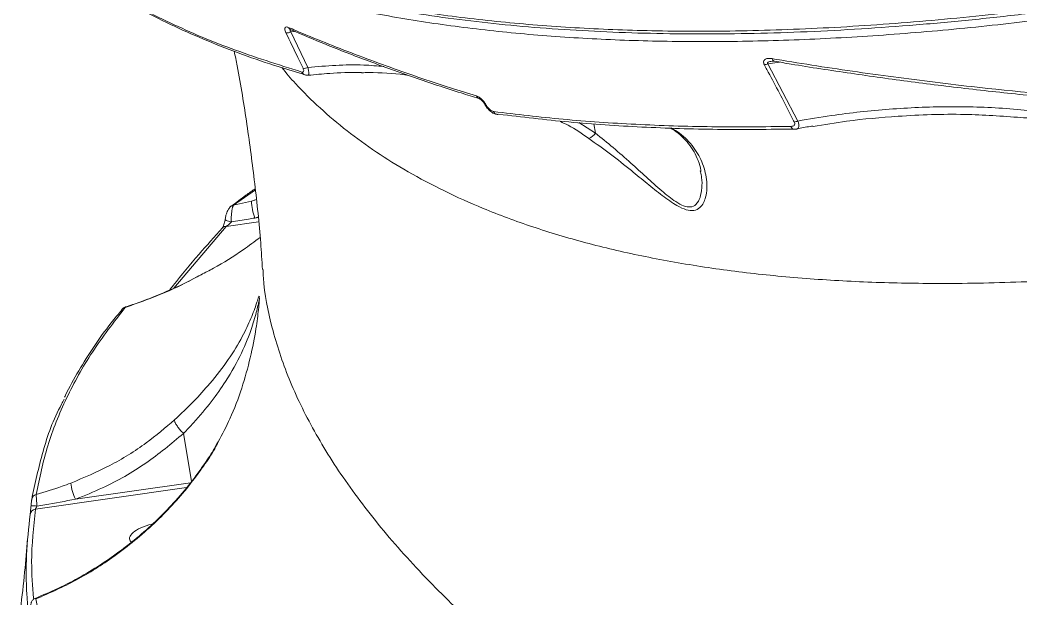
# Model space of a CAD drawing. Header units: millimetres. Extents: x -8607 to 7621, y -5747 to 4382.
# Drawn here: x 5259.9 to 5417.9, y -97.7 to -6.4 of the extents above; entities that cross this region are included whole.
import ezdxf

# ---------------------------------------------------------------- set-up
doc = ezdxf.new("R2010")
doc.units = ezdxf.units.MM
doc.layers.add('DIKOM_ОБЪЕКТ', color=7, linetype='Continuous')

msp = doc.modelspace()

# ---------------------------------------------------------------- linework, layer by layer
at = {"layer": 'DIKOM_ОБЪЕКТ', "color": 7, "linetype": 'Continuous', "lineweight": 15}
for p, q in [((5303.217, -8.178), (5302.597, -8.266)), ((5302.597, -8.266), (5305.297, -13.88)), ((5379.756, -13.02), (5377.933, -13.281)), ((5377.933, -13.281), (5382.663, -22.324)), ((5348.062, -22.58), (5350.686, -24.227)), ((5350.686, -24.227), (5350.435, -22.744)), ((5367.268, -30.351), (5367.236, -30.202)), ((5297.013, -33.167), (5293.57, -35.615)), ((5293.57, -35.615), (5296.386, -34.948)), ((5297.444, -37.467), (5296.918, -37.633)), ((5296.918, -37.633), (5297.453, -37.556)), ((5292.382, -38.943), (5284.16, -48.673)), ((5297.518, -38.21), (5292.382, -38.943)), ((5275.96, -52.028), (5275.948, -52.042)), ((5286.949, -79.174), (5285.67, -71.62)), ((5286.145, -80.167), (5262.306, -83.57)), ((5268.626, -82.004), (5286.752, -79.417))]:
    msp.add_line(p, q, dxfattribs=at)
at = {"layer": 'DIKOM_ОБЪЕКТ', "color": 7, "linetype": 'Continuous', "lineweight": 15, "flags": 128}
for points in [[(5378.972, -12.902), (5378.973, -12.902), (5378.989, -12.904)], [(5382.14, -23.627), (5382.207, -23.621), (5382.283, -23.603)], [(5293.22, -38.223), (5292.983, -38.188), (5292.76, -38.139), (5292.566, -38.078), (5292.41, -38.01), (5292.303, -37.939), (5292.251, -37.868), (5292.246, -37.83)]]:
    msp.add_lwpolyline(points, dxfattribs=at)
at = {"layer": 'DIKOM_ОБЪЕКТ', "color": 7, "linetype": 'Continuous', "lineweight": 15}
for centre, radius, start, end in [((5302.868, -7.319), 0.674, 200.54274, 247.43339), ((5301.977, -7.006), 1.405, 264.40728, 296.19818), ((5379.115, -12.367), 0.553, 192.09072, 255.05723), ((5304.695, -12.597), 1.417, 263.52678, 295.15762), ((5377.13, -11.617), 1.847, 277.28495, 295.75203), ((5305.064, -14.3), 0.77, 202.73538, 253.85799), ((5332.517, -18.191), 0.629, 196.92489, 251.03831), ((5333.414, -19.61), 0.2, 215.2221, 279.76365), ((5335.297, -20.55), 0.737, 201.94746, 260.63004), ((5335.254, -20.647), 0.635, 263.06847, 287.71885), ((5382.172, -22.965), 0.663, 198.8357, 267.23698), ((5381.899, -20.63), 1.859, 275.86074, 294.25527), ((5348.581, -22.781), 2.553, 295.29593, 325.5198), ((5293.661, -36.405), 0.795, 96.57781, 125.62034), ((5306.04, -34.431), 9.668, 183.06392, 199.33892), ((5292.34, -39.69), 0.748, 86.75187, 135.51643), ((5276.607, -52.596), 0.861, 98.85994, 138.73853), ((5275.733, -78.509), 7.92, 186.88768, 206.18908), ((5262.625, -82.159), 0.929, 102.32949, 174.76194), ((5262.383, -84.491), 0.925, 94.74082, 173.75231), ((5261.474, -92.744), 9.71, 83.74743, 89.25454)]:
    msp.add_arc(centre, radius, start, end, dxfattribs=at)
msp.add_ellipse((5281.754, -87.513), major_axis=(4.6, 0.794), ratio=0.3793946, start_param=1.7430603, end_param=3.4094025, dxfattribs=at)
for points, knots in [([(5253.501, 23.042), (5254.67, 22.018), (5257.77, 19.301), (5263.538, 15.315), (5270.728, 11.051), (5278.495, 7.25), (5286.756, 3.886), (5295.493, 0.952), (5304.801, -1.59), (5314.73, -3.744), (5325.267, -5.492), (5336.42, -6.822), (5348.111, -7.717), (5360.814, -8.189), (5374.554, -8.169), (5389.374, -7.588), (5404.761, -6.443), (5420.695, -4.728), (5436.988, -2.466), (5453.569, 0.331), (5468.602, 3.259), (5478.229, 5.4), (5482.15, 6.271)], [0, 0, 0, 0, 0.0299462, 0.0794459, 0.1292186, 0.1790832, 0.2271097, 0.2752187, 0.3235783, 0.372022, 0.4214318, 0.4709315, 0.5207042, 0.5705688, 0.6265238, 0.6824789, 0.7385646, 0.7950486, 0.851667, 0.9067943, 0.9620465, 1, 1, 1, 1]), ([(5253.616, 22.74), (5254.378, 22.077), (5256.385, 20.326), (5259.942, 17.669), (5264.257, 14.747), (5268.859, 11.988), (5273.735, 9.382), (5278.885, 6.936), (5284.288, 4.657), (5289.925, 2.555), (5295.779, 0.637), (5301.849, -1.098), (5308.137, -2.652), (5314.644, -4.025), (5321.372, -5.218), (5328.322, -6.231), (5335.496, -7.066), (5342.896, -7.721), (5350.525, -8.198), (5358.382, -8.494), (5366.443, -8.611), (5374.676, -8.547), (5383.054, -8.301), (5391.568, -7.875), (5400.222, -7.268), (5409.019, -6.482), (5417.962, -5.516), (5427.054, -4.37), (5436.296, -3.045), (5445.691, -1.538), (5455.242, 0.148), (5464.954, 2.021), (5474.103, 3.911), (5480.059, 5.255), (5482.686, 5.848)], [0, 0, 0, 0, 0.0192715, 0.0508276, 0.0824679, 0.1142272, 0.1461391, 0.1782369, 0.2104148, 0.2424578, 0.2743536, 0.3061367, 0.3378414, 0.3695026, 0.4011549, 0.432829, 0.4645527, 0.4963616, 0.528291, 0.5603767, 0.592586, 0.6247109, 0.6566555, 0.6884683, 0.7201856, 0.7518435, 0.783478, 0.8151252, 0.8468093, 0.8785665, 0.9104327, 0.9424442, 0.9746145, 1, 1, 1, 1]), ([(5482.041, 4.425), (5478.124, 3.56), (5469.251, 1.599), (5455.659, -1.054), (5441.268, -3.538), (5427.135, -5.617), (5413.198, -7.301), (5399.509, -8.573), (5386.084, -9.419), (5373.032, -9.827), (5360.545, -9.792), (5348.645, -9.331), (5337.32, -8.461), (5326.439, -7.173), (5315.962, -5.457), (5305.931, -3.305), (5296.368, -0.706), (5287.354, 2.325), (5279.023, 5.745), (5271.369, 9.52), (5264.404, 13.652), (5258.568, 17.685), (5255.333, 20.503), (5253.991, 21.672)], [0, 0, 0, 0, 0.0379653, 0.086007, 0.1341311, 0.1825059, 0.2309649, 0.2803902, 0.3299055, 0.3796939, 0.4295741, 0.4776157, 0.5257399, 0.5741146, 0.6225736, 0.671999, 0.7215142, 0.7713026, 0.8211829, 0.8692239, 0.9173475, 0.9657217, 1, 1, 1, 1]), ([(5265.496, 3.864), (5268.18, 1.988), (5273.554, -1.77), (5282.861, -6.655), (5293.008, -11.03), (5300.568, -13.407), (5304.354, -14.598)], [0, 0, 0, 0, 0.2482766, 0.4972325, 0.7482654, 1, 1, 1, 1]), ([(5265.776, 3.546), (5266.968, 2.676), (5269.549, 0.789), (5273.837, -1.912), (5278.567, -4.595), (5283.55, -7.098), (5288.778, -9.43), (5294.265, -11.587), (5299.611, -13.465), (5303.239, -14.54), (5304.859, -15.02)], [0, 0, 0, 0, 0.1119804, 0.2426295, 0.3732205, 0.5034783, 0.6334519, 0.7637379, 0.8944814, 1, 1, 1, 1]), ([(5301.84, -8.404), (5301.789, -8.289), (5301.687, -8.059), (5301.643, -7.778), (5301.687, -7.58), (5301.822, -7.475), (5302.015, -7.472), (5302.173, -7.531), (5302.237, -7.555)], [0, 0, 0, 0, 0.1643489, 0.329157, 0.4897515, 0.661608, 0.8613781, 1, 1, 1, 1]), ([(5302.237, -7.555), (5302.617, -7.718), (5304.517, -8.53), (5309.552, -10.603), (5317.6, -13.66), (5325.671, -16.42), (5330.539, -17.943), (5331.915, -18.374)], [0, 0, 0, 0, 0.04137265, 0.20687034, 0.53814995, 0.8694302, 1, 1, 1, 1]), ([(5304.535, -14.005), (5304.27, -13.444), (5303.388, -11.571), (5302.477, -9.708), (5301.84, -8.404)], [0, 0, 0, 0, 0.2996328, 1, 1, 1, 1]), ([(5302.589, -7.987), (5302.581, -7.99), (5302.55, -7.999), (5302.518, -8.028), (5302.49, -8.068), (5302.484, -8.111), (5302.501, -8.163), (5302.54, -8.216), (5302.577, -8.249), (5302.597, -8.266)], [0, 0, 0, 0, 0.0677143, 0.266831, 0.3935787, 0.5416657, 0.6813358, 0.8323148, 1, 1, 1, 1]), ([(5302.617, -7.926), (5304.421, -8.694), (5308.429, -10.4), (5314.933, -12.91), (5322.083, -15.468), (5327.889, -17.421), (5331.386, -18.482), (5332.341, -18.771)], [0, 0, 0, 0, 0.1956021, 0.4343323, 0.6726495, 0.9106982, 1, 1, 1, 1]), ([(5293.681, -11.317), (5293.836, -12.084), (5294.61, -15.9), (5295.714, -22.858), (5296.957, -32.175), (5297.76, -39.806), (5298.051, -44.363), (5298.14, -45.761)], [0, 0, 0, 0, 0.0685687, 0.3412408, 0.6120797, 0.8809673, 1, 1, 1, 1]), ([(5377.364, -13.449), (5377.323, -13.359), (5377.24, -13.18), (5377.231, -12.936), (5377.317, -12.712), (5377.566, -12.511), (5378.005, -12.417), (5378.388, -12.462), (5378.574, -12.483)], [0, 0, 0, 0, 0.10986348, 0.22004243, 0.32572842, 0.49252307, 0.75371992, 1, 1, 1, 1]), ([(5378.574, -12.483), (5379.096, -12.57), (5381.707, -13.006), (5388.563, -14.095), (5399.33, -15.62), (5414.937, -17.52), (5426.565, -18.54), (5433.615, -19.158)], [0, 0, 0, 0, 0.0299896, 0.1499527, 0.3900715, 0.6301904, 1, 1, 1, 1]), ([(5466.088, -42.994), (5461.041, -43.714), (5450.935, -45.156), (5436.328, -46.639), (5422.151, -47.617), (5409.268, -48.008), (5397.605, -47.924), (5387.071, -47.457), (5376.937, -46.597), (5367.202, -45.335), (5357.908, -43.668), (5349.064, -41.586), (5340.715, -39.091), (5333.308, -36.338), (5326.777, -33.405), (5321.164, -30.429), (5316.058, -27.255), (5311.426, -23.907), (5307.178, -20.302), (5303.753, -16.964), (5301.887, -14.748), (5301.173, -13.899)], [0, 0, 0, 0, 0.0649432, 0.1300661, 0.1953502, 0.2608173, 0.3151411, 0.3695592, 0.4243524, 0.4792431, 0.5346345, 0.5901277, 0.6460095, 0.701997, 0.7489776, 0.7960217, 0.8400387, 0.8840557, 0.9282858, 0.9725158, 1, 1, 1, 1]), ([(5304.354, -14.598), (5304.363, -14.6), (5304.429, -14.619), (5304.531, -14.621), (5304.623, -14.554), (5304.657, -14.424), (5304.632, -14.236), (5304.567, -14.082), (5304.535, -14.005)], [0, 0, 0, 0, 0.0354343, 0.257347, 0.4482178, 0.6281242, 0.8143664, 1, 1, 1, 1]), ([(5305.297, -13.88), (5308.244, -13.625), (5312.252, -13.278), (5316.248, -13.634), (5317.306, -13.729)], [0, 0, 0, 0, 0.735183, 1, 1, 1, 1]), ([(5305.297, -13.88), (5305.345, -14.062), (5305.442, -14.427), (5305.481, -14.824), (5305.45, -15.056), (5305.375, -15.065), (5305.343, -15.068)], [0, 0, 0, 0, 0.2695067, 0.5391593, 0.8068961, 1, 1, 1, 1]), ([(5382.089, -22.479), (5381.808, -21.924), (5380.401, -19.152), (5378.821, -16.144), (5377.5, -13.701), (5377.364, -13.449)], [0, 0, 0, 0, 0.1831691, 0.9158786, 1, 1, 1, 1]), ([(5378.599, -12.886), (5378.471, -12.904), (5378.249, -12.935), (5378.005, -13.014), (5377.887, -13.092), (5377.856, -13.146), (5377.854, -13.177), (5377.862, -13.207), (5377.883, -13.242), (5377.914, -13.266), (5377.933, -13.281)], [0, 0, 0, 0, 0.3778044, 0.6519241, 0.783837, 0.8295171, 0.8756366, 0.8885874, 0.933832, 1, 1, 1, 1]), ([(5378.583, -12.883), (5378.615, -12.88), (5378.701, -12.873), (5378.849, -12.87), (5378.966, -12.902), (5378.972, -12.903)], [0, 0, 0, 0, 0.3557267, 0.9677498, 1, 1, 1, 1]), ([(5378.99, -12.889), (5379.854, -13.039), (5383.79, -13.723), (5390.971, -14.812), (5400.52, -16.147), (5410.216, -17.341), (5420.055, -18.394), (5427.976, -19.151), (5432.668, -19.511), (5433.98, -19.612)], [0, 0, 0, 0, 0.0500133, 0.2278758, 0.4048096, 0.5810095, 0.7566675, 0.9319756, 1, 1, 1, 1]), ([(5304.848, -15.017), (5304.942, -15.053), (5305.098, -15.111), (5305.274, -15.081), (5305.343, -15.069)], [0, 0, 0, 0, 0.6054489, 1, 1, 1, 1]), ([(5305.346, -15.104), (5306.478, -14.995), (5309.182, -14.735), (5312.001, -14.622), (5313.677, -14.683), (5313.772, -14.687)], [0, 0, 0, 0, 0.4043842, 0.966013, 1, 1, 1, 1]), ([(5321.196, -15.124), (5320.998, -15.096), (5318.919, -14.803), (5316.432, -14.66), (5314.156, -14.695), (5313.781, -14.701)], [0, 0, 0, 0, 0.0808771, 0.8482737, 1, 1, 1, 1]), ([(5331.915, -18.374), (5332.055, -18.432), (5332.334, -18.548), (5332.782, -18.91), (5333.179, -19.345), (5333.364, -19.662), (5333.448, -19.807)], [0, 0, 0, 0, 0.2591499, 0.5177317, 0.7812284, 1, 1, 1, 1]), ([(5332.312, -18.786), (5332.312, -18.786), (5332.309, -18.785), (5332.375, -18.808), (5332.499, -18.879), (5332.694, -19.022), (5332.919, -19.241), (5333.11, -19.484), (5333.219, -19.656), (5333.248, -19.72), (5333.249, -19.721)], [0, 0, 0, 0, 0.0011638, 0.129407, 0.2615168, 0.4440206, 0.6479002, 0.8419043, 0.9966766, 1, 1, 1, 1]), ([(5333.259, -19.722), (5333.371, -19.914), (5333.61, -20.329), (5334.187, -20.866), (5334.714, -21.214), (5335.086, -21.244), (5335.179, -21.252)], [0, 0, 0, 0, 0.2518516, 0.5423011, 0.8853599, 1, 1, 1, 1]), ([(5333.448, -19.807), (5333.47, -19.847), (5333.556, -20.005), (5333.76, -20.277), (5334.053, -20.556), (5334.354, -20.759), (5334.527, -20.803), (5334.613, -20.826)], [0, 0, 0, 0, 0.0798484, 0.318135, 0.5555822, 0.7774002, 1, 1, 1, 1]), ([(5382.663, -22.324), (5384.424, -22.026), (5389.203, -21.217), (5397.096, -20.366), (5406.315, -19.957), (5415.539, -20.231), (5423.367, -21.093), (5430.1, -22.328), (5435.768, -23.752), (5441.575, -25.759), (5446.041, -27.816), (5448.481, -29.275), (5449.193, -29.701)], [0, 0, 0, 0, 0.0783339, 0.2125921, 0.3472662, 0.4817928, 0.6158493, 0.6916662, 0.7820716, 0.8726186, 0.9628125, 1, 1, 1, 1]), ([(5334.613, -20.826), (5338.241, -21.261), (5345.502, -22.132), (5357.034, -22.904), (5368.994, -23.315), (5377.358, -23.224), (5381.544, -23.179)], [0, 0, 0, 0, 0.2489043, 0.4982428, 0.7488998, 1, 1, 1, 1]), ([(5382.314, -23.592), (5378.17, -23.638), (5369.875, -23.73), (5357.961, -23.329), (5346.406, -22.563), (5339.102, -21.69), (5335.447, -21.252)], [0, 0, 0, 0, 0.2489044, 0.4982428, 0.7488997, 1, 1, 1, 1]), ([(5417.879, -21.779), (5414.914, -21.562), (5408.452, -21.089), (5399.248, -21.456), (5391.266, -22.153), (5386.826, -22.881), (5385.064, -23.169)], [0, 0, 0, 0, 0.2702508, 0.5891512, 0.8369209, 1, 1, 1, 1]), ([(5448.528, -30.454), (5447.39, -29.806), (5443.953, -27.849), (5437.701, -25.408), (5429.116, -23.204), (5422.453, -22.008), (5418.419, -21.806), (5417.879, -21.779)], [0, 0, 0, 0, 0.1238738, 0.3743349, 0.6251922, 0.9498396, 1, 1, 1, 1]), ([(5349.672, -25.09), (5348.601, -24.346), (5347.166, -23.349), (5345.568, -22.598), (5345.162, -22.407)], [0, 0, 0, 0, 0.7459528, 1, 1, 1, 1]), ([(5362.62, -23.412), (5362.951, -23.598), (5364.372, -24.396), (5366.076, -26.172), (5367.635, -28.737), (5368.368, -31.561), (5368.307, -33.821), (5367.785, -35.27), (5367.225, -36.058), (5366.354, -36.529), (5365.075, -36.417), (5363.353, -35.615), (5361.231, -34.101), (5358.828, -32.162), (5356.113, -29.937), (5353.066, -27.51), (5350.809, -25.9), (5349.672, -25.09)], [0, 0, 0, 0, 0.0323058, 0.1386941, 0.2479973, 0.3602186, 0.4747142, 0.5155477, 0.5568946, 0.6022946, 0.6396631, 0.6770823, 0.7324187, 0.7889063, 0.8466406, 0.9227823, 1, 1, 1, 1]), ([(5362.527, -23.409), (5362.728, -23.53), (5363.436, -23.955), (5364.417, -24.792), (5365.481, -25.926), (5366.335, -27.196), (5366.956, -28.603), (5367.286, -29.649), (5367.332, -30.243), (5367.337, -30.311)], [0, 0, 0, 0, 0.0635, 0.2235041, 0.3926818, 0.5735373, 0.7673446, 0.9735832, 1, 1, 1, 1]), ([(5381.544, -23.179), (5381.664, -23.167), (5381.876, -23.147), (5382.08, -23.011), (5382.164, -22.843), (5382.167, -22.664), (5382.115, -22.54), (5382.089, -22.479)], [0, 0, 0, 0, 0.3196286, 0.5618766, 0.7279416, 0.8640377, 1, 1, 1, 1]), ([(5382.14, -23.602), (5382.235, -23.615), (5382.352, -23.63), (5382.464, -23.592), (5382.484, -23.585)], [0, 0, 0, 0, 0.8205075, 1, 1, 1, 1]), ([(5382.488, -23.58), (5383.193, -23.431), (5384.035, -23.253), (5384.888, -23.134), (5385.026, -23.114)], [0, 0, 0, 0, 0.8380951, 1, 1, 1, 1]), ([(5382.663, -22.324), (5382.713, -22.488), (5382.813, -22.817), (5382.822, -23.211), (5382.72, -23.479), (5382.592, -23.59), (5382.495, -23.59), (5382.49, -23.59)], [0, 0, 0, 0, 0.2371699, 0.4742044, 0.7161293, 0.9864221, 1, 1, 1, 1]), ([(5350.686, -24.227), (5351.626, -24.982), (5353.515, -26.498), (5356.181, -28.849), (5358.724, -31.165), (5361.064, -33.288), (5363.08, -34.925), (5364.647, -35.793), (5365.81, -35.988), (5366.718, -35.493), (5367.285, -34.372), (5367.518, -32.893), (5367.558, -31.501), (5367.345, -30.654), (5367.268, -30.351)], [0, 0, 0, 0, 0.1101889, 0.2214056, 0.3177807, 0.4156087, 0.502776, 0.5539441, 0.6049815, 0.6704625, 0.757713, 0.8523555, 0.9471333, 1, 1, 1, 1]), ([(5296.997, -33.004), (5296.5, -33.345), (5295.21, -34.228), (5294.037, -35.143), (5293.317, -35.705)], [0, 0, 0, 0, 0.3854984, 1, 1, 1, 1]), ([(5296.386, -34.948), (5296.494, -34.921), (5296.76, -34.854), (5297.016, -34.763), (5297.167, -34.708)], [0, 0, 0, 0, 0.4086188, 1, 1, 1, 1]), ([(5293.189, -35.772), (5293.181, -35.776), (5293.068, -35.832), (5292.89, -36.063), (5292.606, -36.482), (5292.366, -37.118), (5292.283, -37.611), (5292.246, -37.829)], [0, 0, 0, 0, 0.0116991, 0.1647236, 0.3956142, 0.7323274, 1, 1, 1, 1]), ([(5293.57, -35.615), (5293.522, -35.701), (5293.424, -35.871), (5293.309, -36.387), (5293.232, -37.03), (5293.203, -37.677), (5293.215, -38.067), (5293.22, -38.223)], [0, 0, 0, 0, 0.2120817, 0.4240023, 0.6396342, 0.8561496, 1, 1, 1, 1]), ([(5292.243, -37.832), (5292.238, -37.879), (5292.221, -38.03), (5292.156, -38.328), (5292.046, -38.69), (5291.918, -38.983), (5291.832, -39.132), (5291.789, -39.183), (5291.798, -39.174), (5291.8, -39.173)], [0, 0, 0, 0, 0.0817435, 0.260764, 0.473583, 0.7046445, 0.8607632, 0.9740241, 1, 1, 1, 1]), ([(5296.918, -37.633), (5296.59, -37.687), (5295.358, -37.889), (5294.125, -38.082), (5293.22, -38.223)], [0, 0, 0, 0, 0.2664599, 1, 1, 1, 1]), ([(5291.817, -39.178), (5290.571, -40.567), (5287.861, -43.591), (5285.121, -46.861), (5283.688, -48.74), (5283.504, -48.981)], [0, 0, 0, 0, 0.4256109, 0.926343, 1, 1, 1, 1]), ([(5293.22, -38.223), (5293.176, -38.285), (5293.074, -38.43), (5292.866, -38.628), (5292.627, -38.814), (5292.463, -38.9), (5292.382, -38.943)], [0, 0, 0, 0, 0.1964235, 0.461193, 0.7333532, 1, 1, 1, 1]), ([(5297.766, -40.688), (5296.883, -41.348), (5294.515, -43.116), (5291.382, -45.07), (5289.098, -46.239), (5288.445, -46.573)], [0, 0, 0, 0, 0.2982579, 0.7995414, 1, 1, 1, 1]), ([(5298.224, -45.756), (5298.241, -46.191), (5298.362, -49.212), (5299.511, -54.949), (5302.137, -63.016), (5306.124, -71.244), (5311.394, -79.594), (5317.962, -88.032), (5325.024, -95.675), (5332.165, -102.487), (5339.046, -108.463), (5346.541, -114.431), (5354.667, -120.397), (5363.401, -126.336), (5372.753, -132.247), (5382.689, -138.101), (5392.814, -143.675), (5403.029, -148.959), (5412.933, -153.796), (5422.863, -158.39), (5432.779, -162.751), (5443, -167.027), (5455.776, -172.104), (5471.295, -177.909), (5483.751, -182.099), (5489.989, -184.197)], [0, 0, 0, 0, 0.0094207, 0.0654789, 0.1217312, 0.1783716, 0.2352635, 0.2923581, 0.3497081, 0.3900769, 0.4305168, 0.4712662, 0.5120877, 0.5533334, 0.5946531, 0.6362896, 0.6780015, 0.7152662, 0.7525842, 0.786404, 0.8202238, 0.8542027, 0.8881816, 0.9440021, 1, 1, 1, 1]), ([(5288.392, -46.595), (5287.999, -46.812), (5286.259, -47.772), (5283.041, -49.225), (5279.456, -50.708), (5277.234, -51.416), (5276.473, -51.659)], [0, 0, 0, 0, 0.1028824, 0.4557515, 0.8136759, 1, 1, 1, 1]), ([(5288.445, -46.573), (5287.44, -47.113), (5284.772, -48.545), (5280.757, -50.249), (5277.738, -51.304), (5276.474, -51.745)], [0, 0, 0, 0, 0.2600506, 0.6902564, 1, 1, 1, 1]), ([(5289.849, -63.731), (5290.862, -62.467), (5292.917, -59.902), (5294.946, -56.475), (5296.386, -53.418), (5297.082, -51.485), (5297.396, -50.49), (5297.462, -50.32), (5297.479, -50.275)], [0, 0, 0, 0, 0.2355831, 0.4777266, 0.6833038, 0.8926633, 0.9716128, 1, 1, 1, 1]), ([(5297.651, -50.154), (5297.648, -50.342), (5297.643, -50.717), (5297.52, -52.02), (5297.345, -53.486), (5296.981, -55.992), (5296.265, -59.708), (5294.909, -64.513), (5293.256, -69.003), (5291.791, -71.736), (5291.147, -72.937)], [0, 0, 0, 0, 0.0717343, 0.1425086, 0.2085432, 0.2762049, 0.4616371, 0.6522105, 0.8472352, 1, 1, 1, 1]), ([(5297.479, -50.275), (5297.516, -50.166), (5297.612, -49.884), (5297.638, -49.994), (5297.654, -50.061)], [0, 0, 0, 0, 0.38529402, 1, 1, 1, 1]), ([(5276.474, -51.745), (5274.67, -54.076), (5271.057, -58.744), (5267.049, -66.036), (5263.999, -73.524), (5262.951, -78.673), (5262.426, -81.251)], [0, 0, 0, 0, 0.248276, 0.4972311, 0.7482642, 1, 1, 1, 1]), ([(5275.987, -52.053), (5275.403, -52.753), (5273.796, -54.682), (5271.494, -57.908), (5269.099, -61.724), (5267.579, -64.392), (5266.942, -65.8), (5266.896, -65.902)], [0, 0, 0, 0, 0.1566108, 0.4312754, 0.7054954, 0.9787525, 1, 1, 1, 1]), ([(5276.481, -51.677), (5276.464, -51.68), (5276.348, -51.702), (5276.171, -51.825), (5276.014, -51.954), (5275.958, -52.033), (5275.95, -52.045)], [0, 0, 0, 0, 0.0764394, 0.5027836, 0.9244813, 1, 1, 1, 1]), ([(5276.484, -51.692), (5276.482, -51.686), (5276.477, -51.671), (5276.475, -51.718), (5276.474, -51.745)], [0, 0, 0, 0, 0.4347585, 1, 1, 1, 1]), ([(5297.645, -50.706), (5297.641, -50.673), (5297.625, -50.557), (5297.492, -51.198), (5297.17, -52.563), (5296.436, -55.159), (5294.929, -58.931), (5292.719, -62.924), (5290.105, -66.629), (5287.791, -69.386), (5286.209, -71.059), (5285.668, -71.613), (5285.667, -71.614)], [0, 0, 0, 0, 0.0272529, 0.0935464, 0.162916, 0.2994855, 0.4834187, 0.6716653, 0.8014867, 0.9342277, 0.9999299, 1, 1, 1, 1]), ([(5284.265, -69.461), (5285.28, -68.508), (5287.342, -66.573), (5289.005, -64.688), (5289.849, -63.731)], [0, 0, 0, 0, 0.4924395, 1, 1, 1, 1]), ([(5261.699, -82.074), (5262.238, -79.531), (5263.316, -74.438), (5265.19, -69.168), (5266.706, -66.486), (5266.853, -66.226)], [0, 0, 0, 0, 0.4738812, 0.9490588, 1, 1, 1, 1]), ([(5267.87, -79.459), (5269.949, -78.585), (5274.146, -76.822), (5279.643, -73.401), (5282.807, -70.704), (5284.265, -69.461)], [0, 0, 0, 0, 0.3460024, 0.6987424, 1, 1, 1, 1]), ([(5285.667, -71.614), (5285.508, -71.459), (5285.19, -71.149), (5284.769, -70.622), (5284.448, -70.125), (5284.286, -69.747), (5284.254, -69.548), (5284.263, -69.477), (5284.265, -69.461)], [0, 0, 0, 0, 0.2046015, 0.4092031, 0.6138048, 0.8184071, 0.9603891, 1, 1, 1, 1]), ([(5285.67, -71.62), (5283.735, -73.24), (5279.818, -76.519), (5273.938, -79.85), (5270.057, -81.424), (5268.626, -82.004)], [0, 0, 0, 0, 0.3814249, 0.7719511, 1, 1, 1, 1]), ([(5285.667, -71.614), (5285.668, -71.615), (5285.669, -71.616), (5285.67, -71.619), (5285.67, -71.62)], [0, 0, 0, 0, 0.5313258, 1, 1, 1, 1]), ([(5291.12, -72.932), (5290.872, -73.397), (5290.188, -74.683), (5289.365, -75.878), (5288.84, -76.641)], [0, 0, 0, 0, 0.3615987, 1, 1, 1, 1]), ([(5291.147, -72.937), (5290.966, -73.303), (5290.314, -74.625), (5289.48, -75.84), (5288.877, -76.717)], [0, 0, 0, 0, 0.2773929, 1, 1, 1, 1]), ([(5288.824, -76.627), (5288.433, -77.198), (5287.293, -78.863), (5285.144, -81.463), (5282.409, -84.419), (5279.449, -87.19), (5276.304, -89.756), (5272.989, -92.105), (5269.527, -94.215), (5265.946, -96.096), (5263.478, -97.127), (5262.248, -97.642)], [0, 0, 0, 0, 0.0603622, 0.1761988, 0.2928049, 0.410061, 0.527826, 0.6453103, 0.7635384, 0.8820733, 1, 1, 1, 1]), ([(5288.877, -76.717), (5288.095, -77.794), (5285.744, -81.028), (5281.113, -85.988), (5275.099, -90.918), (5268.795, -94.917), (5264.525, -96.795), (5262.372, -97.741)], [0, 0, 0, 0, 0.1161126, 0.348861, 0.5873476, 0.791863, 1, 1, 1, 1]), ([(5288.869, -76.658), (5288.861, -76.666), (5288.851, -76.677), (5288.871, -76.708), (5288.877, -76.717)], [0, 0, 0, 0, 0.6999671, 1, 1, 1, 1]), ([(5262.426, -81.251), (5263.798, -80.839), (5265.636, -80.289), (5267.419, -79.627), (5267.87, -79.459)], [0, 0, 0, 0, 0.7468213, 1, 1, 1, 1]), ([(5261.6, -83.035), (5261.607, -82.96), (5261.623, -82.77), (5261.65, -82.488), (5261.678, -82.222), (5261.692, -82.123), (5261.699, -82.074)], [0, 0, 0, 0, 0.1835847, 0.4626543, 0.7309792, 1, 1, 1, 1]), ([(5262.426, -81.251), (5262.426, -81.347), (5262.426, -81.541), (5262.454, -82.067), (5262.492, -82.609), (5262.521, -82.962), (5262.532, -83.092)], [0, 0, 0, 0, 0.2783905, 0.5566671, 0.8378786, 1, 1, 1, 1]), ([(5268.626, -82.004), (5267.015, -82.302), (5264.987, -82.677), (5262.951, -83.021), (5262.532, -83.092)], [0, 0, 0, 0, 0.7939405, 1, 1, 1, 1]), ([(5261.464, -84.391), (5261.474, -84.307), (5261.495, -84.141), (5261.538, -83.725), (5261.574, -83.338), (5261.595, -83.102), (5261.6, -83.035)], [0, 0, 0, 0, 0.2927456, 0.5849547, 0.8819745, 1, 1, 1, 1]), ([(5262.306, -83.57), (5262, -86.363), (5261.479, -91.105), (5261.84, -95.723), (5261.988, -97.621)], [0, 0, 0, 0, 0.58905045, 1, 1, 1, 1]), ([(5262.532, -83.092), (5262.52, -83.116), (5262.479, -83.198), (5262.414, -83.332), (5262.344, -83.479), (5262.319, -83.54), (5262.306, -83.57)], [0, 0, 0, 0, 0.1262397, 0.4366032, 0.7262042, 1, 1, 1, 1]), ([(5261.275, -100.972), (5261.246, -100.711), (5261.099, -99.406), (5260.838, -96.023), (5260.773, -90.775), (5261.233, -86.52), (5261.464, -84.391)], [0, 0, 0, 0, 0.0480633, 0.2403249, 0.6198809, 1, 1, 1, 1]), ([(5261.021, -88.224), (5260.888, -89.983), (5260.613, -93.641), (5260.177, -97.35), (5259.95, -99.277)], [0, 0, 0, 0, 0.48066362, 1, 1, 1, 1]), ([(5262.252, -97.647), (5262.227, -97.653), (5262.113, -97.683), (5261.954, -97.81), (5261.793, -97.985), (5261.695, -98.163), (5261.64, -98.317), (5261.603, -98.472), (5261.57, -98.688), (5261.539, -99.001), (5261.523, -99.253), (5261.517, -99.345)], [0, 0, 0, 0, 0.0338928, 0.157799, 0.2640865, 0.3564385, 0.4354795, 0.5100074, 0.6545682, 0.8744727, 1, 1, 1, 1]), ([(5262.256, -97.662), (5262.273, -97.651), (5262.305, -97.63), (5262.35, -97.706), (5262.372, -97.741)], [0, 0, 0, 0, 0.5259162, 1, 1, 1, 1]), ([(5262.372, -97.741), (5262.9, -100.519), (5263.957, -106.083), (5267.153, -114.572), (5271.44, -123.154), (5275.377, -128.92), (5277.348, -131.807)], [0, 0, 0, 0, 0.2481019, 0.4969506, 0.748088, 1, 1, 1, 1])]:
    msp.add_open_spline(points, degree=3, knots=knots, dxfattribs=at)

doc.saveas('drawing.dxf')
